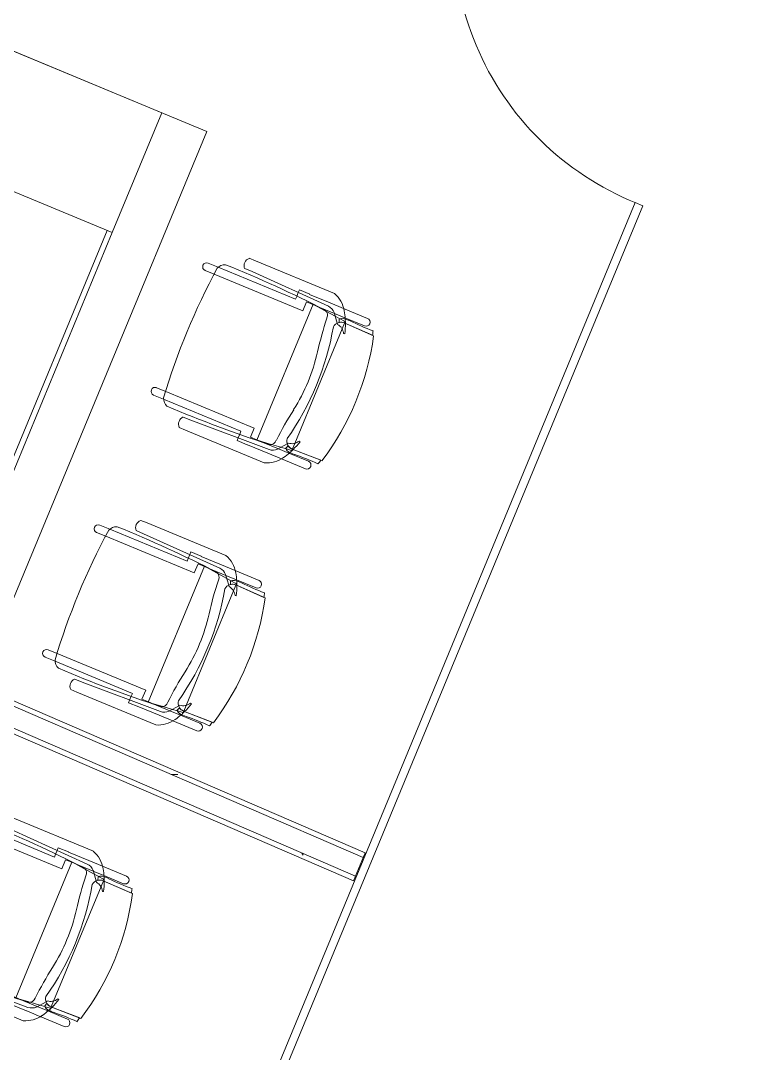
# Model space of a CAD drawing. Header units: inches. Extents: x 488 to 2071, y 800 to 2512.
# Drawn here: x 1425.7 to 1515.4, y 1232.8 to 1360.2 of the extents above; entities that cross this region are included whole.
import ezdxf

# ---------------------------------------------------------------- set-up
doc = ezdxf.new("R2010")
doc.units = ezdxf.units.IN
doc.header["$MEASUREMENT"] = 0
for name, color, linetype, lineweight in [('A-DOOR', 31, 'Continuous', 13), ('A-GLAZ-CURT', 52, 'Continuous', 9), ('A-WALL', 113, 'Continuous', 9), ('A-WALL-PATT', 111, 'Continuous', 13), ('I-FURN', 30, 'Continuous', 9), ('I-FURN-PNLS', 30, 'Continuous', 9), ('I-WALL', 2, 'Continuous', 9)]:
    doc.layers.add(name, color=color, linetype=linetype, lineweight=lineweight)
pattern_1 = [(0, (0, 0), (30.72, 7.68), [1.267, -21.773, 1.267, -21.773, -122.88]), (0, (0, 0), (30.72, 7.68), [-46.08, 1.267, -44.813, 1.267, -21.773, -53.76]), (0, (0, 0), (30.72, 7.68), [-115.2, 1.267, -14.093, 1.267, -37.133]), (120, (11.52, 3.84), (-22.011075, 22.7643), [1.267, -21.773, 1.267, -21.773, -122.88]), (120, (11.52, 3.84), (-22.011075, 22.7643), [-46.08, 1.267, -44.813, 1.267, -21.773, -53.76]), (120, (11.52, 3.84), (-22.011075, 22.7643), [-115.2, 1.267, -14.093, 1.267, -37.133]), (240, (15.36, 19.2), (-8.708925, -30.4443), [1.267, -21.773, 1.267, -21.773, -122.88]), (240, (15.36, 19.2), (-8.708925, -30.4443), [-46.08, 1.267, -44.813, 1.267, -21.773, -53.76]), (240, (15.36, 19.2), (-8.708925, -30.4443), [-115.2, 1.267, -14.093, 1.267, -37.133])]

# ---------------------------------------------------------------- blocks, each defined once
blk = doc.blocks.new('Zira Wksta 9 - Type 1-V36-Level 1 POWER')
at = {"layer": 'I-FURN-PNLS'}
for p, q in [((-72, 0), (0, 0)), ((-72, -30), (-72, 0)), ((0, 0), (-72, 0)), ((-72, 0), (-72, -30)), ((-72, -30), (-72, 0)), ((-72, 0), (0, 0)), ((-72, -30), (-72, -6)), ((-72, -6), (-56, -6)), ((-56, -6), (-56, -30)), ((-56, -6), (-16, -6)), ((-16, -6), (-56, -6)), ((-56, -6), (-56, -6.69)), ((-56, -6.69), (-56, -6)), ((-56, -6.69), (-16, -6.69)), ((-16, -6.69), (-56, -6.69))]:
    blk.add_line(p, q, dxfattribs=at)
blk = doc.blocks.new('Single Glass Door - 36_ x 84_-5216420-Level 1 POWER')
at = {"layer": 'A-DOOR', "lineweight": 20}
for p, q in [((17, 38), (17, 2)), ((18, 38), (17, 38)), ((18, 2), (18, 38)), ((17, 2), (18, 2))]:
    blk.add_line(p, q, dxfattribs=at)
at = {"layer": 'A-DOOR', "lineweight": 9}
blk.add_arc((18, 2), 36, 90, 180.5, dxfattribs=at)
blk = doc.blocks.new('System Panel - Glazed-5474414-Level 1 POWER')
at = {"layer": 'A-GLAZ-CURT', "lineweight": 13}
for p, q in [((151.48, 1.75), (-18.52, 1.75)), ((151.48, 0.75), (151.48, 1.75)), ((-18.52, 0.75), (151.48, 0.75))]:
    blk.add_line(p, q, dxfattribs=at)
blk = doc.blocks.new('F-Haworth_Chair_X99-Seminar - X99 Seminar Chair with Glides-V50-Level 1 POWER')
at = {"layer": 'I-FURN'}
for p, q in [((-8.34, 11.52), (-8.42, 7.57)), ((8.42, 7.57), (8.34, 11.52)), ((-8.42, 7.57), (-8.34, 11.37)), ((8.34, 11.37), (8.42, 7.57)), ((-10.04, 10.02), (-10.04, 6.81)), ((-9.04, 7.4), (-9.04, 10.02)), ((9.04, 10.02), (9.04, 7.4)), ((10.04, 6.81), (10.04, 10.02)), ((-7.18, 7.99), (-7.21, 8.13)), ((7.21, 8.13), (7.18, 7.99)), ((-10.04, 6.81), (-10.04, 5)), ((-9.13, 5.92), (-8.07, 6.77)), ((-9.04, 5.99), (-9.04, 7.4)), ((-8.68, 6.87), (-8.75, 6.22)), ((-8.62, 7.42), (-8.68, 6.91)), ((-8.6, 7.6), (-8.62, 7.43)), ((-8.61, 6.81), (-8.23, 6.95)), ((-8.49, 7.6), (-8.56, 7.6)), ((-7.65, 7.6), (-8.4, 7.6)), ((-8.07, 6.77), (-7.95, 6.87)), ((7.65, 7.6), (-7.65, 7.6)), ((8.4, 7.6), (7.65, 7.6)), ((7.95, 6.87), (8.07, 6.77)), ((8.07, 6.77), (9.13, 5.92)), ((8.23, 6.95), (8.61, 6.81)), ((8.56, 7.6), (8.49, 7.6)), ((8.62, 7.43), (8.6, 7.6)), ((8.68, 6.91), (8.62, 7.42)), ((8.75, 6.22), (8.68, 6.87)), ((9.04, 7.4), (9.04, 5.99)), ((10.04, 6.31), (10.04, 6.81)), ((-9.04, 3.62), (-9.04, 5.99)), ((-8.75, 6.22), (-8.88, 4.99)), ((8.88, 4.99), (8.75, 6.22)), ((9.04, 5.99), (9.04, 3.62)), ((10.04, 5), (10.04, 6.28)), ((-11.32, 5.06), (-11.32, -5.48)), ((-10.04, 4.99), (-10.04, 2.27)), ((-9.92, -5.36), (-9.57, 4.97)), ((-8.9, 4.8), (-9.07, 3.2)), ((-8.88, 4.99), (-8.89, 4.91)), ((8.89, 4.91), (8.88, 4.99)), ((9.07, 3.2), (8.9, 4.8)), ((9.57, 4.97), (9.92, -5.36)), ((10.04, 2.27), (10.04, 4.99)), ((11.32, -5.48), (11.32, 5.06)), ((-9.07, 3.2), (-9.07, 3.12)), ((-9.07, 3.12), (9.07, 3.12)), ((-9.04, 3.43), (-9.04, 3.62)), ((-9.04, 3.12), (-9.04, 3.43)), ((-9.04, 2.27), (-9.04, 3.12)), ((9.04, 3.62), (9.04, 3.43)), ((9.04, 3.43), (9.04, 3.12)), ((9.04, 3.12), (9.04, 2.27)), ((9.07, 3.12), (9.07, 3.2)), ((-10.04, 2.27), (-10.07, 2.27)), ((-10.07, 2.27), (-10.07, 0.89)), ((-7.83, 2.27), (-9.04, 2.27)), ((-7.83, -9.57), (-7.83, 2.27)), ((9.04, 2.27), (7.83, 2.27)), ((7.83, 2.27), (7.83, -9.57)), ((10.07, 2.27), (10.04, 2.27)), ((10.07, 0.89), (10.07, 2.27)), ((-10.07, 0.89), (-9.71, 0.89)), ((-9.71, 0.89), (-9.2, 0.89)), ((-9.2, 0.89), (-8.82, 0.89)), ((-8.82, 0.89), (-8.82, -9.44)), ((8.82, 0.89), (9.2, 0.89)), ((8.82, -9.44), (8.82, 0.89)), ((9.2, 0.89), (9.71, 0.89)), ((9.71, 0.89), (10.07, 0.89)), ((-11.32, -5.48), (-11.3, -6.32)), ((-9.92, -6.36), (-9.92, -5.36)), ((9.92, -5.36), (9.92, -6.36)), ((11.3, -6.32), (11.32, -5.48)), ((-8.82, -9.44), (-8.82, -10.78)), ((-7.83, -10.78), (-7.83, -9.57)), ((7.83, -9.57), (7.83, -10.78)), ((8.82, -10.78), (8.82, -9.44))]:
    blk.add_line(p, q, dxfattribs=at)
for centre, radius, start, end in [((0, -20.29), 32.89, 75.3075, 104.696), ((-9.54, 10.02), 0.498, 360, 180), ((-36.06, 10.03), 27.2, 355.9857, 2.5118), ((0, -20.73), 33.17, 104.5766, 105.5522), ((0, -20.73), 33.17, 74.4478, 75.4234), ((36.06, 10.03), 27.2, 177.4882, 184.0143), ((9.54, 10.02), 0.498, 360, 180), ((-5.2, 7.86), 3.74, 175.9857, 189.9064), ((-4.71, -1.15), 9.61, 113.5094, 116.0036), ((-4.71, -1.15), 9.61, 112.927, 113.3607), ((-4.71, -1.15), 9.61, 105.0666, 112.7369), ((-6.55, 6.76), 1.38, 117.0503, 145.9813), ((6.55, 6.76), 1.38, 34.0187, 62.9497), ((4.71, -1.15), 9.61, 67.2631, 74.9334), ((4.71, -1.15), 9.61, 66.6393, 67.073), ((4.71, -1.15), 9.61, 63.9964, 66.4906), ((5.2, 7.86), 3.74, 350.0936, 4.0143), ((-7.87, 3.92), 3.63, 121.9522, 161.8211), ((-4.71, -1.15), 9.61, 116.0036, 121.9522), ((-8.28, 7.33), 0.613, 189.9064, 237.4573), ((-7.37, 7.55), 1.05, 178.8214, 214.7998), ((-7.37, 7.55), 1.05, 178.8214, 264.0446), ((-6.55, 6.76), 1.38, 147.5752, 174.9122), ((0, -26.49), 33.83, 77.2285, 102.7715), ((7.37, 7.55), 1.05, 275.9554, 1.1786), ((6.55, 6.76), 1.38, 5.0878, 32.4248), ((7.37, 7.55), 1.05, 325.2002, 1.1786), ((8.28, 7.33), 0.613, 302.5427, 350.0936), ((4.71, -1.15), 9.61, 58.0478, 63.9964), ((7.87, 3.92), 3.63, 18.1789, 58.0478), ((-8.18, 4.9), 1.39, 132.8922, 177.1987), ((-8.24, 4.59), 0.763, 84.2338, 165.7662), ((-11.32, 48.08), 42.84, 274.2301, 280.0233), ((0, -15.97), 22.19, 79.9767, 100.0233), ((11.32, 48.08), 42.84, 259.9767, 265.7699), ((8.24, 4.59), 0.763, 14.2338, 95.7662), ((8.18, 4.9), 1.39, 2.8013, 47.1078), ((144.06, -7.32), 153.52, 175.4787, 180.5251), ((-144.06, -7.32), 153.52, 359.4749, 4.5213), ((-10.58, -5.68), 0.956, 221.8901, 314.1099), ((10.58, -5.68), 0.956, 225.8901, 318.1099), ((-8.21, -8.28), 1.31, 200.0433, 249.9567), ((8.21, -8.28), 1.31, 290.0433, 339.9567), ((0, 75.01), 84.96, 264.1475, 275.8525), ((-8.32, -10.78), 0.495, 180, 360), ((8.32, -10.78), 0.495, 180, 360)]:
    blk.add_arc(centre, radius, start, end, dxfattribs=at)
blk = doc.blocks.new('F-Haworth_Chair_X99-Seminar - X99 Seminar Chair with Glides-V51-Level 1 POWER')
at = {"layer": 'I-FURN'}
for p, q in [((-8.34, 11.52), (-8.42, 7.57)), ((8.42, 7.57), (8.34, 11.52)), ((-8.42, 7.57), (-8.34, 11.37)), ((8.34, 11.37), (8.42, 7.57)), ((-10.04, 10.02), (-10.04, 6.81)), ((-9.04, 7.41), (-9.04, 10.02)), ((9.04, 10.02), (9.04, 7.4)), ((10.04, 6.81), (10.04, 10.02)), ((-7.18, 7.99), (-7.21, 8.13)), ((7.21, 8.13), (7.18, 7.99)), ((-10.04, 6.81), (-10.04, 5)), ((-9.13, 5.92), (-8.07, 6.77)), ((-9.04, 5.99), (-9.04, 7.4)), ((-8.68, 6.87), (-8.75, 6.22)), ((-8.62, 7.42), (-8.68, 6.91)), ((-8.6, 7.6), (-8.62, 7.43)), ((-8.61, 6.81), (-8.23, 6.95)), ((-8.6, 7.6), (-8.6, 7.6)), ((-8.49, 7.6), (-8.56, 7.6)), ((-7.65, 7.6), (-8.4, 7.6)), ((-8.07, 6.77), (-7.95, 6.87)), ((7.65, 7.6), (-7.65, 7.6)), ((8.4, 7.6), (7.65, 7.6)), ((7.95, 6.87), (8.07, 6.77)), ((8.07, 6.77), (9.13, 5.92)), ((8.23, 6.95), (8.61, 6.81)), ((8.56, 7.6), (8.49, 7.6)), ((8.62, 7.43), (8.6, 7.6)), ((8.68, 6.91), (8.62, 7.42)), ((8.75, 6.22), (8.68, 6.87)), ((9.04, 7.4), (9.04, 5.99)), ((10.04, 5), (10.04, 6.81)), ((-9.04, 3.62), (-9.04, 5.99)), ((-8.75, 6.22), (-8.88, 4.99)), ((8.88, 4.99), (8.75, 6.22)), ((9.04, 5.99), (9.04, 3.62)), ((-11.32, 5.06), (-11.32, -5.48)), ((-10.04, 4.99), (-10.04, 2.27)), ((-9.92, -5.36), (-9.57, 4.97)), ((-8.9, 4.8), (-9.07, 3.2)), ((-8.88, 4.99), (-8.89, 4.91)), ((8.89, 4.91), (8.88, 4.99)), ((9.07, 3.2), (8.9, 4.8)), ((9.57, 4.97), (9.92, -5.36)), ((10.04, 2.27), (10.04, 4.99)), ((11.32, -5.48), (11.32, 5.06)), ((-9.07, 3.2), (-9.07, 3.12)), ((-9.07, 3.12), (9.07, 3.12)), ((-9.04, 3.43), (-9.04, 3.62)), ((-9.04, 3.12), (-9.04, 3.43)), ((-9.04, 2.27), (-9.04, 3.12)), ((9.04, 3.62), (9.04, 3.43)), ((9.04, 3.43), (9.04, 3.12)), ((9.04, 3.12), (9.04, 2.27)), ((9.07, 3.12), (9.07, 3.2)), ((-10.04, 2.27), (-10.07, 2.27)), ((-10.07, 2.27), (-10.07, 0.89)), ((-7.83, 2.27), (-9.04, 2.27)), ((-7.83, -9.57), (-7.83, 2.27)), ((9.04, 2.27), (7.83, 2.27)), ((7.83, 2.27), (7.83, -9.57)), ((10.07, 2.27), (10.04, 2.27)), ((10.07, 0.89), (10.07, 2.27)), ((-10.07, 0.89), (-9.71, 0.89)), ((-9.71, 0.89), (-9.2, 0.89)), ((-9.2, 0.89), (-8.82, 0.89)), ((-8.82, 0.89), (-8.82, -9.44)), ((8.82, 0.89), (9.2, 0.89)), ((8.82, -9.44), (8.82, 0.89)), ((9.2, 0.89), (9.71, 0.89)), ((9.71, 0.89), (10.07, 0.89)), ((-11.32, -5.48), (-11.3, -6.32)), ((-9.92, -6.36), (-9.92, -5.36)), ((9.92, -5.36), (9.92, -6.36)), ((11.3, -6.32), (11.32, -5.48)), ((-8.82, -9.44), (-8.82, -10.78)), ((-7.83, -10.78), (-7.83, -9.57)), ((7.83, -9.57), (7.83, -10.78)), ((8.82, -10.78), (8.82, -9.44))]:
    blk.add_line(p, q, dxfattribs=at)
for centre, radius, start, end in [((0, -20.29), 32.89, 75.3075, 104.696), ((-9.54, 10.02), 0.498, 360, 180), ((-36.06, 10.03), 27.2, 355.9857, 2.5118), ((0, -20.73), 33.17, 104.5766, 105.5522), ((0, -20.73), 33.17, 74.4478, 75.4234), ((36.06, 10.03), 27.2, 177.4882, 184.0143), ((9.54, 10.02), 0.498, 360, 180), ((-5.2, 7.86), 3.74, 175.9857, 189.9064), ((-4.71, -1.15), 9.61, 113.5094, 116.0036), ((-4.71, -1.15), 9.61, 112.927, 113.3607), ((-4.71, -1.15), 9.61, 105.0666, 112.7369), ((-6.55, 6.76), 1.38, 117.0503, 145.9813), ((6.55, 6.76), 1.38, 34.0187, 62.9497), ((4.71, -1.15), 9.61, 67.2631, 74.9334), ((4.71, -1.15), 9.61, 66.6393, 67.073), ((4.71, -1.15), 9.61, 63.9964, 66.4906), ((5.2, 7.86), 3.74, 350.0936, 4.0143), ((-7.87, 3.92), 3.63, 121.9522, 161.8211), ((-4.71, -1.15), 9.61, 116.0036, 121.9522), ((-8.28, 7.33), 0.613, 189.9064, 237.4573), ((-7.37, 7.55), 1.05, 178.8214, 214.7998), ((-7.37, 7.55), 1.05, 178.8214, 264.0446), ((-6.55, 6.76), 1.38, 147.5752, 174.9122), ((0, -26.49), 33.83, 77.2285, 102.7715), ((7.37, 7.55), 1.05, 275.9554, 1.1786), ((6.55, 6.76), 1.38, 5.0878, 32.4248), ((7.37, 7.55), 1.05, 325.2002, 1.1786), ((8.28, 7.33), 0.613, 302.5427, 350.0936), ((4.71, -1.15), 9.61, 58.0478, 63.9964), ((7.87, 3.92), 3.63, 18.1789, 58.0478), ((-8.18, 4.9), 1.39, 132.8922, 177.1987), ((-8.24, 4.59), 0.763, 84.2338, 165.7662), ((-11.32, 48.08), 42.84, 274.2301, 280.0233), ((0, -15.97), 22.19, 79.9767, 100.0233), ((11.32, 48.08), 42.84, 259.9767, 265.7699), ((8.24, 4.59), 0.763, 14.2338, 95.7662), ((8.18, 4.9), 1.39, 2.8013, 47.1078), ((144.06, -7.32), 153.52, 175.4787, 180.5251), ((-144.06, -7.32), 153.52, 359.4749, 4.5213), ((-10.58, -5.68), 0.956, 221.8901, 314.1099), ((10.58, -5.68), 0.956, 225.8901, 318.1099), ((-8.21, -8.28), 1.31, 200.0433, 249.9567), ((8.21, -8.28), 1.31, 290.0433, 339.9567), ((0, 75.01), 84.96, 264.1475, 275.8525), ((-8.32, -10.78), 0.495, 180, 360), ((8.32, -10.78), 0.495, 180, 360)]:
    blk.add_arc(centre, radius, start, end, dxfattribs=at)
blk = doc.blocks.new('F-Haworth_Chair_X99-Seminar - X99 Seminar Chair with Glides-V52-Level 1 POWER')
at = {"layer": 'I-FURN'}
for p, q in [((-8.34, 11.52), (-8.42, 7.57)), ((8.42, 7.57), (8.34, 11.52)), ((-8.42, 7.57), (-8.34, 11.37)), ((8.34, 11.37), (8.42, 7.57)), ((-10.04, 10.02), (-10.04, 6.81)), ((-9.04, 7.4), (-9.04, 10.02)), ((9.04, 10.02), (9.04, 7.4)), ((10.04, 6.81), (10.04, 10.02)), ((-7.18, 7.99), (-7.21, 8.13)), ((7.21, 8.13), (7.18, 7.99)), ((-10.04, 6.81), (-10.04, 5)), ((-9.13, 5.92), (-8.07, 6.77)), ((-9.04, 5.99), (-9.04, 7.4)), ((-8.68, 6.87), (-8.75, 6.22)), ((-8.62, 7.42), (-8.68, 6.91)), ((-8.6, 7.6), (-8.62, 7.43)), ((-8.61, 6.81), (-8.23, 6.95)), ((-8.49, 7.6), (-8.56, 7.6)), ((-7.65, 7.6), (-8.4, 7.6)), ((-8.07, 6.77), (-7.95, 6.87)), ((7.65, 7.6), (-7.65, 7.6)), ((8.4, 7.6), (7.65, 7.6)), ((7.95, 6.87), (8.07, 6.77)), ((8.07, 6.77), (9.13, 5.92)), ((8.23, 6.95), (8.61, 6.81)), ((8.56, 7.6), (8.49, 7.6)), ((8.62, 7.43), (8.6, 7.6)), ((8.67, 6.94), (8.62, 7.42)), ((8.75, 6.22), (8.68, 6.87)), ((9.04, 7.4), (9.04, 5.99)), ((10.04, 5), (10.04, 6.81)), ((-9.04, 3.62), (-9.04, 5.99)), ((-8.75, 6.22), (-8.88, 4.99)), ((8.88, 4.99), (8.75, 6.22)), ((9.04, 5.99), (9.04, 3.62)), ((-11.32, 5.06), (-11.32, -5.48)), ((-10.04, 4.99), (-10.04, 2.27)), ((-9.92, -5.36), (-9.57, 4.97)), ((-8.9, 4.8), (-9.07, 3.2)), ((-8.88, 4.99), (-8.89, 4.91)), ((8.89, 4.91), (8.88, 4.99)), ((9.07, 3.2), (8.9, 4.8)), ((9.57, 4.97), (9.92, -5.36)), ((10.04, 2.27), (10.04, 4.99)), ((11.32, -5.48), (11.32, 5.06)), ((-9.07, 3.2), (-9.07, 3.12)), ((-9.07, 3.12), (9.07, 3.12)), ((-9.04, 3.43), (-9.04, 3.62)), ((-9.04, 3.12), (-9.04, 3.43)), ((-9.04, 2.27), (-9.04, 3.12)), ((9.04, 3.62), (9.04, 3.43)), ((9.04, 3.43), (9.04, 3.12)), ((9.04, 3.12), (9.04, 2.27)), ((9.07, 3.12), (9.07, 3.2)), ((-10.04, 2.27), (-10.07, 2.27)), ((-10.07, 2.27), (-10.07, 0.89)), ((-7.83, 2.27), (-9.04, 2.27)), ((-7.83, -9.57), (-7.83, 2.27)), ((9.04, 2.27), (7.83, 2.27)), ((7.83, 2.27), (7.83, -9.57)), ((10.07, 2.27), (10.04, 2.27)), ((10.07, 0.89), (10.07, 2.27)), ((-10.07, 0.89), (-9.71, 0.89)), ((-9.71, 0.89), (-9.2, 0.89)), ((-9.2, 0.89), (-8.82, 0.89)), ((-8.82, 0.89), (-8.82, -9.44)), ((8.82, 0.89), (9.2, 0.89)), ((8.82, -9.44), (8.82, 0.89)), ((9.2, 0.89), (9.71, 0.89)), ((9.71, 0.89), (10.07, 0.89)), ((-11.32, -5.48), (-11.3, -6.32)), ((-9.92, -6.36), (-9.92, -5.36)), ((9.92, -5.36), (9.92, -6.36)), ((11.3, -6.32), (11.32, -5.48)), ((-8.82, -9.44), (-8.82, -10.78)), ((-7.83, -10.78), (-7.83, -9.57)), ((7.83, -9.57), (7.83, -10.78)), ((8.82, -10.78), (8.82, -9.44))]:
    blk.add_line(p, q, dxfattribs=at)
for centre, radius, start, end in [((0, -20.29), 32.89, 75.3075, 104.696), ((-9.54, 10.02), 0.498, 360, 180), ((-36.06, 10.03), 27.2, 355.9857, 2.5118), ((0, -20.73), 33.17, 104.5766, 105.5522), ((0, -20.73), 33.17, 74.4478, 75.4234), ((36.06, 10.03), 27.2, 177.4882, 184.0143), ((9.54, 10.02), 0.498, 360, 180), ((-5.2, 7.86), 3.74, 175.9857, 189.9064), ((-4.71, -1.15), 9.61, 113.5094, 116.0036), ((-4.71, -1.15), 9.61, 112.927, 113.3607), ((-4.71, -1.15), 9.61, 105.0666, 112.7369), ((-6.55, 6.76), 1.38, 117.0503, 145.9813), ((6.55, 6.76), 1.38, 34.0187, 62.9497), ((4.71, -1.15), 9.61, 67.2631, 74.9334), ((4.71, -1.15), 9.61, 66.6393, 67.073), ((4.71, -1.15), 9.61, 65.8154, 66.4906), ((5.2, 7.86), 3.74, 350.0936, 4.0143), ((-7.87, 3.92), 3.63, 121.9522, 161.8211), ((-4.71, -1.15), 9.61, 116.0036, 121.9522), ((-8.28, 7.33), 0.613, 189.9064, 237.4573), ((-7.37, 7.55), 1.05, 178.8214, 214.7998), ((-7.37, 7.55), 1.05, 178.8214, 264.0446), ((-6.55, 6.76), 1.38, 147.5752, 174.9122), ((0, -26.49), 33.83, 77.2285, 102.7715), ((7.37, 7.55), 1.05, 275.9554, 1.1786), ((6.55, 6.76), 1.38, 5.0878, 32.4248), ((7.37, 7.55), 1.05, 325.2002, 1.1786), ((8.28, 7.33), 0.613, 302.5427, 350.0936), ((4.71, -1.15), 9.61, 63.9964, 65.6904), ((4.71, -1.15), 9.61, 58.0478, 63.9964), ((7.87, 3.92), 3.63, 18.1789, 58.0478), ((-8.18, 4.9), 1.39, 132.8922, 177.1987), ((-8.24, 4.59), 0.763, 84.2338, 165.7662), ((-11.32, 48.08), 42.84, 274.2301, 280.0233), ((0, -15.97), 22.19, 79.9767, 100.0233), ((11.32, 48.08), 42.84, 259.9767, 265.7699), ((8.24, 4.59), 0.763, 14.2338, 95.7662), ((8.18, 4.9), 1.39, 2.8013, 47.1078), ((144.06, -7.32), 153.52, 175.4787, 180.5251), ((-144.06, -7.32), 153.52, 359.4749, 4.5213), ((-10.58, -5.68), 0.956, 221.8901, 314.1099), ((10.58, -5.68), 0.956, 225.8901, 318.1099), ((-8.21, -8.28), 1.31, 200.0433, 249.9567), ((8.21, -8.28), 1.31, 290.0433, 339.9567), ((0, 75.01), 84.96, 264.1475, 275.8525), ((-8.32, -10.78), 0.495, 180, 360), ((8.32, -10.78), 0.495, 180, 360)]:
    blk.add_arc(centre, radius, start, end, dxfattribs=at)

msp = doc.modelspace()

# ---------------------------------------------------------------- hatches: boundary and pattern name
at = {"layer": 'A-WALL-PATT', "lineweight": 9}
h = msp.add_hatch(dxfattribs=at)
h.set_pattern_fill('FP_1', color=256, style=0, pattern_type=2)
h.set_pattern_definition(pattern_1)
h.paths.add_polyline_path([(1467.99, 1256.97), (1468.23, 1257.54), (1332.59, 1316.18), (1332.35, 1315.61), (1467.03, 1257.38)], flags=0)
h = msp.add_hatch(dxfattribs=at)
h.set_pattern_fill('FP_1', color=256, style=0, pattern_type=2)
h.set_pattern_definition(pattern_1)
h.paths.add_polyline_path([(1466.79, 1254.08), (1467.03, 1254.66), (1331.4, 1313.3), (1331.16, 1312.72), (1465.46, 1254.66)], flags=0)

# ---------------------------------------------------------------- linework, layer by layer
at = {"layer": 'A-WALL', "lineweight": 13}
for p, q in [((1467.99, 1256.97), (1332.35, 1315.61)), ((1467.03, 1254.66), (1331.4, 1313.3))]:
    msp.add_line(p, q, dxfattribs=at)
at = {"layer": 'I-WALL', "lineweight": 13}
for p, q in [((1468.23, 1257.54), (1332.59, 1316.18)), ((1331.16, 1312.72), (1466.79, 1254.08)), ((1466.79, 1254.08), (1468.23, 1257.54))]:
    msp.add_line(p, q, dxfattribs=at)

# ---------------------------------------------------------------- block references
at = {"layer": 'A-DOOR', "rotation": 67.50047900769326}
msp.add_blockref('Single Glass Door - 36_ x 84_-5216420-Level 1 POWER', (1510.1, 1353.75), dxfattribs=at)
at = {"layer": 'A-GLAZ-CURT', "rotation": 67.50047900769326}
msp.add_blockref('System Panel - Glazed-5474414-Level 1 POWER', (1445.25, 1197.17), dxfattribs=at)
at = {"layer": 'I-FURN'}
for name, p, rotation in [('Zira Wksta 9 - Type 1-V36-Level 1 POWER', (1421.13, 1280.06), 247.5009754784338), ('F-Haworth_Chair_X99-Seminar - X99 Seminar Chair with Glides-V52-Level 1 POWER', (1455.45, 1318.06), 247.4999825369527), ('F-Haworth_Chair_X99-Seminar - X99 Seminar Chair with Glides-V51-Level 1 POWER', (1442.05, 1285.72), 247.4999825369527), ('F-Haworth_Chair_X99-Seminar - X99 Seminar Chair with Glides-V50-Level 1 POWER', (1425.68, 1249.22), 247.4999825369527)]:
    msp.add_blockref(name, p, dxfattribs=dict(at, rotation=rotation))

doc.saveas('drawing.dxf')
